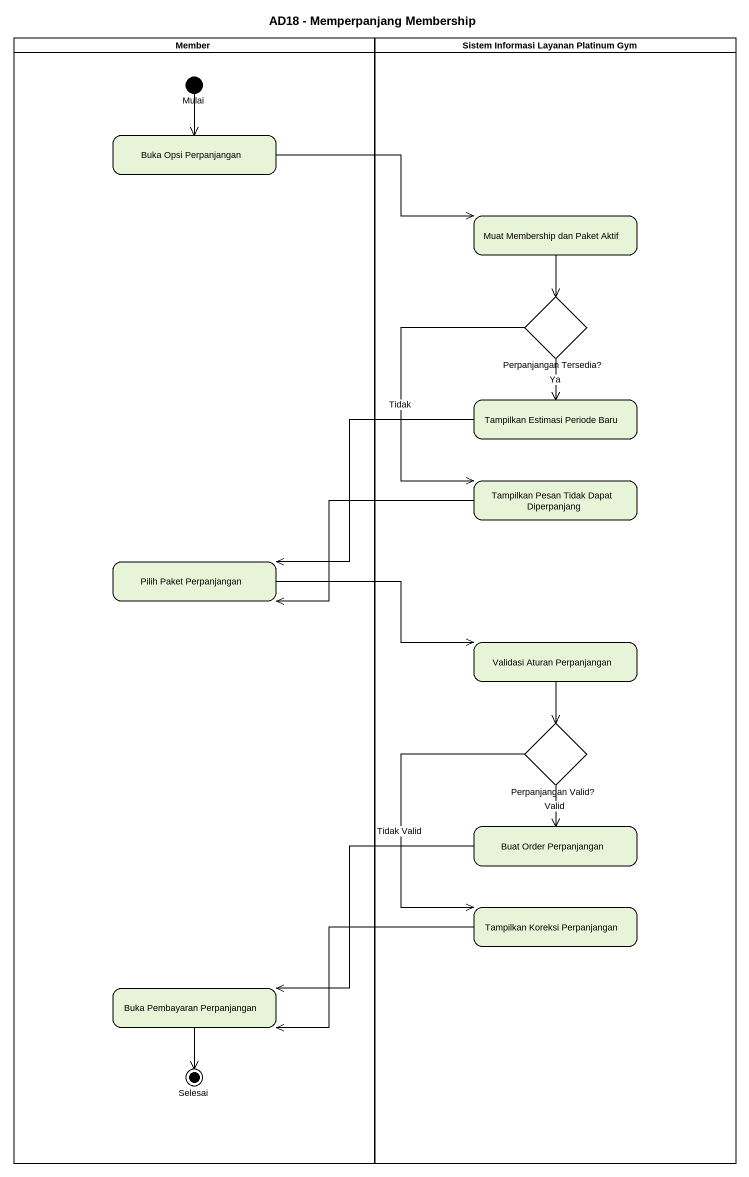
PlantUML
@startuml
title AD18 - Memperpanjang Membership
hide empty description
state Member <<partition>> {
  state Mulai <<start>>
  state "Buka Opsi Perpanjangan" as Buka_Opsi_Perpanjangan
  state "Pilih Paket Perpanjangan" as Pilih_Paket_Perpanjangan
  state "Buka Pembayaran Perpanjangan" as Buka_Pembayaran_Perpanjangan
  state Selesai <<end>>
}
state "Sistem Informasi Layanan Platinum Gym" as Sistem_Informasi_Layanan <<partition>> {
  state "Muat Membership dan Paket Aktif" as Muat_Membership_dan_Paket
  state "Perpanjangan Tersedia?" as Perpanjangan_Tersedia <<choice>>
  state "Tampilkan Estimasi Periode Baru" as Tampilkan_Estimasi_Periode
  state "Tampilkan Pesan Tidak Dapat Diperpanjang" as Tampilkan_Pesan_Tidak_Dapat
  state "Validasi Aturan Perpanjangan" as Validasi_Aturan_Perpanjangan
  state "Perpanjangan Valid?" as Perpanjangan_Valid <<choice>>
  state "Buat Order Perpanjangan" as Buat_Order_Perpanjangan
  state "Tampilkan Koreksi Perpanjangan" as Tampilkan_Koreksi
}
Mulai --> Buka_Opsi_Perpanjangan
Buka_Opsi_Perpanjangan -right-> Muat_Membership_dan_Paket
Muat_Membership_dan_Paket --> Perpanjangan_Tersedia
Perpanjangan_Tersedia --> Tampilkan_Estimasi_Periode : Ya
Perpanjangan_Tersedia --> Tampilkan_Pesan_Tidak_Dapat : Tidak
Tampilkan_Estimasi_Periode -left-> Pilih_Paket_Perpanjangan
Tampilkan_Pesan_Tidak_Dapat -left-> Pilih_Paket_Perpanjangan
Pilih_Paket_Perpanjangan -right-> Validasi_Aturan_Perpanjangan
Validasi_Aturan_Perpanjangan --> Perpanjangan_Valid
Perpanjangan_Valid --> Buat_Order_Perpanjangan : Valid
Perpanjangan_Valid --> Tampilkan_Koreksi : Tidak Valid
Buat_Order_Perpanjangan -left-> Buka_Pembayaran_Perpanjangan
Tampilkan_Koreksi -left-> Buka_Pembayaran_Perpanjangan
Buka_Pembayaran_Perpanjangan --> Selesai
@enduml
